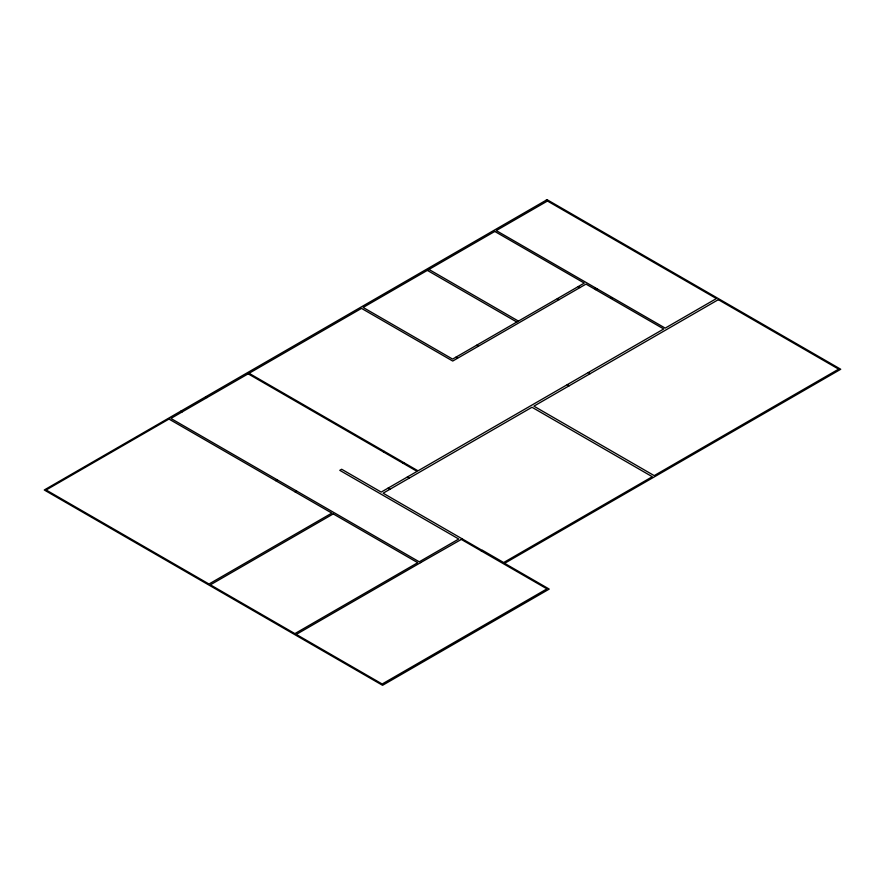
<?xml version="1.0" encoding="UTF-8"?>
<svg xmlns="http://www.w3.org/2000/svg" width="885" height="885" viewBox="0 0 885 885"><rect width="100%" height="100%" fill="white"/><g stroke="black" fill="none" stroke-linecap="round" stroke-linejoin="round"><path stroke-width="1.33" d="M547.461 201.028L496.253 230.587L665.199 328.125L716.396 298.566L546.1 200.242M597.01 288.764L595.55 289.605L595.229 287.736M275.6 480.632L277.105 479.758M610.838 298.433L612.298 297.592M295.092 491.883L296.586 491.009M383.47 451.969L384.411 451.427M402.775 463.109L403.715 462.567M461.373 539.452L462.313 538.921M481.274 550.946L482.436 550.271L503.676 562.528L652.3 476.727L531.985 407.255L383.128 493.199L482.203 550.404M578.237 286.563L579.985 287.57M557.362 298.621L559.11 299.628M428.959 269.449L518.433 321.1M427.355 270.379L516.818 322.029M588.215 372.574L590.14 373.68M567.252 384.676L569.177 385.783M476.517 345.294L478.265 346.3M455.72 357.297L457.468 358.314M249.083 373.293L418.019 470.831L663.728 328.977L586.003 284.096L452.722 361.047L361.511 308.389L170.893 418.439L419.247 561.82L458.751 539.02L339.774 470.333L341.643 469.249L381.203 492.093L417.089 471.373L248.143 373.835M407.354 476.993L409.279 478.099M387.973 488.188L389.898 489.294M205.608 396.823L206.968 397.608M180.64 411.248L182 412.034M547.063 199.689L44.25 489.991L382.563 685.311L549.22 589.089L504.594 563.325L840.75 369.255L547.063 199.689M168.969 419.059L46.12 489.991L208.993 584.023L331.842 513.101L168.969 419.059M494.792 231.439L363.127 307.449L452.6 359.1L584.266 283.089L494.792 231.439M333.247 513.908L210.398 584.83L294.904 633.616L417.742 562.694L333.247 513.908M718.321 299.672L533.887 406.16L654.203 475.621L838.637 369.145L718.321 299.672M420.629 562.628L296.287 634.412L382.165 684.005L546.952 588.868L461.317 539.43L420.629 562.628"/></g></svg>
